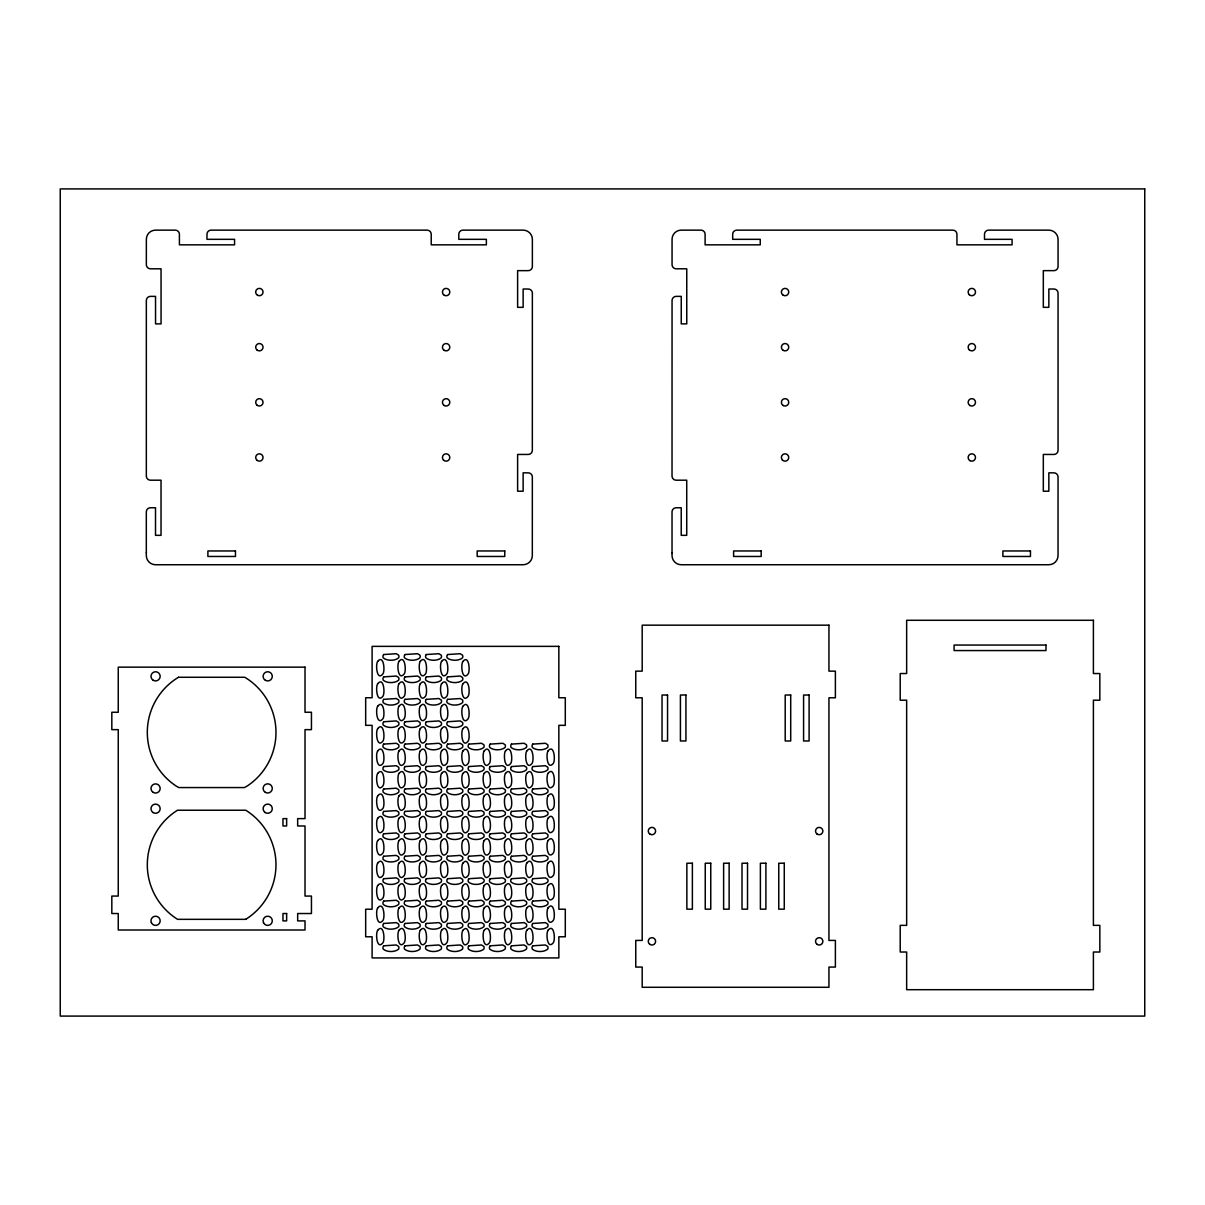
<?xml version="1.0" encoding="UTF-8"?>
<svg xmlns="http://www.w3.org/2000/svg" width="1205" height="1205" viewBox="0 0 1205 1205"><rect width="100%" height="100%" fill="white"/><g stroke="black" fill="none" stroke-linecap="round" stroke-linejoin="round"><path stroke-width="1.5" d="M146.317 552.869L146.317 555.55A9.188 9.188 0 0 0 155.505 564.738L523.136 564.738A9.188 9.188 0 0 0 532.324 555.55L532.339 476.969A4.142 4.142 0 0 0 528.212 472.842L523.136 472.842L523.136 491.218L517.623 491.218L517.623 454.451L528.227 454.451A4.112 4.112 0 0 0 532.339 450.339L532.369 293.161A4.142 4.142 0 0 0 528.227 289.019L523.136 289.019L523.136 307.335L517.623 307.335L517.623 270.643L528.227 270.643A4.142 4.142 0 0 0 532.369 266.501L532.369 239.373A9.233 9.233 0 0 0 523.136 230.14L462.931 230.14A4.142 4.142 0 0 0 458.804 234.267L458.804 239.328L486.368 239.328L486.368 244.841L431.224 244.841L431.224 234.267A4.142 4.142 0 0 0 427.097 230.14L211.116 230.14A4.142 4.142 0 0 0 206.974 234.267L206.974 239.328L234.553 239.328L234.553 244.841L179.409 244.841L179.409 234.267A4.142 4.142 0 0 0 175.267 230.14L155.505 230.14A9.143 9.143 0 0 0 146.362 239.283L146.347 264.663A4.142 4.142 0 0 0 150.489 268.805L161.048 268.805L161.063 323.874L155.55 323.874L155.535 296.37L150.489 296.37A4.142 4.142 0 0 0 146.347 300.512L146.332 476.05A4.142 4.142 0 0 0 150.459 480.193L161.033 480.193L161.033 535.336L155.52 535.336L155.505 507.757L150.459 507.757A4.142 4.142 0 0 0 146.317 511.899L146.317 552.869M672.029 552.869L672.029 555.55A9.188 9.188 0 0 0 681.217 564.738L1048.847 564.738A9.188 9.188 0 0 0 1058.035 555.55L1058.05 476.969A4.142 4.142 0 0 0 1053.908 472.842L1048.847 472.842L1048.847 491.218L1043.319 491.218L1043.319 454.451L1053.938 454.451A4.112 4.112 0 0 0 1058.05 450.339L1058.065 293.161A4.142 4.142 0 0 0 1053.938 289.019L1048.847 289.019L1048.847 307.335L1043.319 307.335L1043.319 270.643L1053.938 270.643A4.142 4.142 0 0 0 1058.065 266.501L1058.065 239.373A9.233 9.233 0 0 0 1048.847 230.14L988.642 230.14A4.142 4.142 0 0 0 984.5 234.267L984.5 239.328L1012.08 239.328L1012.08 244.841L956.936 244.841L956.936 234.267A4.142 4.142 0 0 0 952.793 230.14L736.812 230.14A4.142 4.142 0 0 0 732.685 234.267L732.685 239.328L760.25 239.328L760.25 244.841L705.106 244.841L705.106 234.267A4.142 4.142 0 0 0 700.979 230.14L681.217 230.14A9.143 9.143 0 0 0 672.059 239.283L672.059 264.663A4.142 4.142 0 0 0 676.201 268.805L686.76 268.805L686.76 323.874L681.247 323.874L681.247 296.37L676.186 296.37A4.142 4.142 0 0 0 672.059 300.512L672.029 476.05A4.142 4.142 0 0 0 676.171 480.193L686.73 480.193L686.73 535.336L681.217 535.336L681.217 507.757L676.156 507.757A4.142 4.142 0 0 0 672.029 511.899L672.029 552.869M377.707 661.364C375.342 664.256 376.804 681.428 382.859 674.002C385.223 671.11 383.762 653.938 377.707 661.364M377.722 683.717C375.358 686.594 376.804 703.78 382.859 696.339C385.223 693.462 383.777 676.276 377.722 683.717M377.722 706.19C375.358 709.067 376.804 726.254 382.859 718.813C385.223 715.936 383.777 698.749 377.722 706.19M377.722 728.588C375.358 731.465 376.804 748.651 382.859 741.211C385.223 738.334 383.777 721.147 377.722 728.588M377.707 750.941C375.342 753.818 376.804 771.004 382.859 763.563C385.223 760.686 383.762 743.5 377.707 750.941M377.722 773.384C375.358 776.261 376.804 793.447 382.859 786.006C385.223 783.13 383.777 765.958 377.722 773.384M377.722 795.872C375.358 798.749 376.804 815.921 382.859 808.495C385.223 805.618 383.777 788.432 377.722 795.872M377.722 818.255C375.358 821.132 376.804 838.318 382.859 830.878C385.223 828.001 383.777 810.829 377.722 818.255M399.006 661.364C396.641 664.256 398.102 681.428 404.157 674.002C406.522 671.11 405.061 653.938 399.006 661.364M377.707 840.608C375.342 843.485 376.788 860.671 382.844 853.23C385.208 850.353 383.762 833.182 377.707 840.608M399.021 683.717C396.656 686.594 398.102 703.78 404.157 696.339C406.522 693.462 405.076 676.276 399.021 683.717M377.722 863.066C375.358 865.943 376.804 883.129 382.859 875.689C385.223 872.812 383.777 855.625 377.722 863.066M399.021 706.19C396.656 709.067 398.102 726.254 404.157 718.813C406.522 715.936 405.076 698.749 399.021 706.19M377.722 885.539C375.358 888.416 376.804 905.603 382.859 898.162C385.223 895.285 383.777 878.099 377.722 885.539M399.021 728.588C396.656 731.465 398.102 748.651 404.157 741.211C406.522 738.334 405.076 721.147 399.021 728.588M377.722 907.937C375.358 910.814 376.804 927.986 382.859 920.56C385.223 917.683 383.777 900.497 377.722 907.937M399.006 750.941C396.641 753.818 398.102 771.004 404.157 763.563C406.522 760.686 405.061 743.5 399.006 750.941M377.707 930.29C375.342 933.167 376.788 950.353 382.844 942.913C385.208 940.036 383.762 922.849 377.707 930.29M399.021 773.384C396.656 776.261 398.102 793.447 404.157 786.006C406.522 783.13 405.076 765.958 399.021 773.384M399.021 795.872C396.656 798.749 398.102 815.921 404.157 808.495C406.522 805.618 405.076 788.432 399.021 795.872M399.021 818.255C396.656 821.132 398.102 838.318 404.157 830.878C406.522 828.001 405.076 810.829 399.021 818.255M420.304 661.364C417.939 664.256 419.4 681.428 425.455 674.002C427.82 671.11 426.359 653.938 420.304 661.364M399.006 840.608C396.641 843.485 398.087 860.671 404.142 853.23C406.507 850.353 405.061 833.182 399.006 840.608M420.319 683.717C417.954 686.594 419.4 703.78 425.455 696.339C427.82 693.462 426.374 676.276 420.319 683.717M399.021 863.066C396.656 865.943 398.102 883.129 404.157 875.689C406.522 872.812 405.076 855.625 399.021 863.066M420.319 706.19C417.954 709.067 419.4 726.254 425.455 718.813C427.82 715.936 426.374 698.749 420.319 706.19M399.021 885.539C396.656 888.416 398.102 905.603 404.157 898.162C406.522 895.285 405.076 878.099 399.021 885.539M420.319 728.588C417.954 731.465 419.4 748.651 425.455 741.211C427.82 738.334 426.374 721.147 420.319 728.588M399.021 907.937C396.656 910.814 398.102 927.986 404.157 920.56C406.522 917.683 405.076 900.497 399.021 907.937M420.304 750.941C417.939 753.818 419.4 771.004 425.455 763.563C427.82 760.686 426.359 743.5 420.304 750.941M399.006 930.29C396.641 933.167 398.087 950.353 404.142 942.913C406.507 940.036 405.061 922.849 399.006 930.29M420.319 773.384C417.954 776.261 419.4 793.447 425.455 786.006C427.82 783.13 426.374 765.958 420.319 773.384M420.319 795.872C417.954 798.749 419.4 815.921 425.455 808.495C427.82 805.618 426.374 788.432 420.319 795.872M420.319 818.255C417.954 821.132 419.4 838.318 425.455 830.878C427.82 828.001 426.374 810.829 420.319 818.255M441.602 661.364C439.238 664.256 440.699 681.428 446.754 674.002C449.119 671.11 447.658 653.938 441.602 661.364M420.304 840.608C417.939 843.485 419.385 860.671 425.44 853.23C427.805 850.353 426.359 833.182 420.304 840.608M441.617 683.717C439.253 686.594 440.699 703.78 446.754 696.339C449.119 693.462 447.673 676.276 441.617 683.717M420.319 863.066C417.954 865.943 419.4 883.129 425.455 875.689C427.82 872.812 426.374 855.625 420.319 863.066M441.617 706.19C439.253 709.067 440.699 726.254 446.754 718.813C449.119 715.936 447.673 698.749 441.617 706.19M420.319 885.539C417.954 888.416 419.4 905.603 425.455 898.162C427.82 895.285 426.374 878.099 420.319 885.539M441.617 728.588C439.253 731.465 440.699 748.651 446.754 741.211C449.119 738.334 447.673 721.147 441.617 728.588M420.319 907.937C417.954 910.814 419.4 927.986 425.455 920.56C427.82 917.683 426.374 900.497 420.319 907.937M441.602 750.941C439.238 753.818 440.699 771.004 446.754 763.563C449.119 760.686 447.658 743.5 441.602 750.941M420.304 930.29C417.939 933.167 419.385 950.353 425.44 942.913C427.805 940.036 426.359 922.849 420.304 930.29M441.617 773.384C439.253 776.261 440.699 793.447 446.754 786.006C449.119 783.13 447.673 765.958 441.617 773.384M441.617 795.872C439.253 798.749 440.699 815.921 446.754 808.495C449.119 805.618 447.673 788.432 441.617 795.872M441.617 818.255C439.253 821.132 440.699 838.318 446.754 830.878C449.119 828.001 447.673 810.829 441.617 818.255M462.901 661.47C460.536 664.347 461.997 681.533 468.052 674.092C470.417 671.215 468.956 654.029 462.901 661.47M441.602 840.608C439.238 843.485 440.684 860.671 446.754 853.23C449.104 850.353 447.658 833.182 441.602 840.608M462.916 683.807C460.551 686.684 461.997 703.871 468.052 696.43C470.417 693.553 468.971 676.382 462.916 683.807M441.617 863.066C439.253 865.943 440.699 883.129 446.754 875.689C449.119 872.812 447.673 855.625 441.617 863.066M462.916 706.281C460.551 709.173 461.997 726.344 468.052 718.918C470.417 716.026 468.971 698.855 462.916 706.281M441.617 885.539C439.253 888.416 440.699 905.603 446.754 898.162C449.119 895.285 447.673 878.099 441.617 885.539M462.916 728.679C460.551 731.556 461.997 748.742 468.052 741.301C470.417 738.424 468.971 721.253 462.916 728.679M441.617 907.937C439.253 910.814 440.699 927.986 446.754 920.56C449.119 917.683 447.673 900.497 441.617 907.937M462.901 751.031C460.536 753.908 461.997 771.095 468.052 763.654C470.417 760.777 468.956 743.606 462.901 751.031M441.602 930.29C439.238 933.167 440.684 950.353 446.754 942.913C449.104 940.036 447.658 922.849 441.602 930.29M462.916 773.49C460.551 776.366 461.997 793.538 468.052 786.112C470.417 783.235 468.971 766.049 462.916 773.49M462.916 795.963C460.551 798.84 461.997 816.026 468.052 808.585C470.417 805.708 468.971 788.522 462.916 795.963M462.916 818.361C460.551 821.238 461.997 838.409 468.052 830.983C470.417 828.106 468.971 810.92 462.916 818.361M462.901 840.713C460.536 843.59 461.997 860.762 468.052 853.336C470.417 850.459 468.956 833.273 462.901 840.713M462.916 863.157C460.551 866.034 461.997 883.22 468.052 875.779C470.417 872.902 468.971 855.716 462.916 863.157M462.916 885.63C460.551 888.507 461.997 905.693 468.052 898.252C470.417 895.375 468.971 878.204 462.916 885.63M462.916 908.028C460.551 910.905 461.997 928.091 468.052 920.65C470.417 917.773 468.971 900.587 462.916 908.028M484.199 750.941C481.849 753.818 483.295 771.004 489.351 763.563C491.715 760.686 490.269 743.5 484.199 750.941M462.901 930.38C460.536 933.257 461.997 950.444 468.052 943.003C470.417 940.126 468.956 922.94 462.901 930.38M484.214 773.384C481.849 776.261 483.295 793.447 489.351 786.006C491.715 783.13 490.269 765.958 484.214 773.384M484.214 795.872C481.849 798.749 483.295 815.921 489.351 808.495C491.715 805.618 490.269 788.432 484.214 795.872M484.214 818.255C481.849 821.132 483.295 838.318 489.351 830.878C491.715 828.001 490.269 810.829 484.214 818.255M484.199 840.608C481.834 843.485 483.295 860.671 489.351 853.23C491.715 850.353 490.254 833.182 484.199 840.608M484.214 863.066C481.849 865.943 483.295 883.129 489.351 875.689C491.715 872.812 490.269 855.625 484.214 863.066M484.214 885.539C481.849 888.416 483.295 905.603 489.351 898.162C491.715 895.285 490.269 878.099 484.214 885.539M484.214 907.937C481.849 910.814 483.295 927.986 489.351 920.56C491.715 917.683 490.269 900.497 484.214 907.937M505.498 750.941C503.148 753.818 504.594 771.004 510.649 763.563C513.014 760.686 511.568 743.5 505.498 750.941M484.199 930.29C481.834 933.167 483.295 950.353 489.351 942.913C491.715 940.036 490.254 922.849 484.199 930.29M505.513 773.384C503.148 776.261 504.594 793.447 510.649 786.006C513.014 783.13 511.568 765.958 505.513 773.384M505.513 795.872C503.148 798.749 504.594 815.921 510.649 808.495C513.014 805.618 511.568 788.432 505.513 795.872M505.513 818.255C503.148 821.132 504.594 838.318 510.649 830.878C513.014 828.001 511.568 810.829 505.513 818.255M505.498 840.608C503.133 843.485 504.594 860.671 510.649 853.23C513.014 850.353 511.553 833.182 505.498 840.608M505.513 863.066C503.148 865.943 504.594 883.129 510.649 875.689C513.014 872.812 511.568 855.625 505.513 863.066M505.513 885.539C503.148 888.416 504.594 905.603 510.649 898.162C513.014 895.285 511.568 878.099 505.513 885.539M505.513 907.937C503.148 910.814 504.594 927.986 510.649 920.56C513.014 917.683 511.568 900.497 505.513 907.937M526.811 750.941C524.446 753.818 525.892 771.004 531.947 763.563C534.312 760.686 532.866 743.5 526.811 750.941M505.498 930.29C503.133 933.167 504.594 950.353 510.649 942.913C513.014 940.036 511.553 922.849 505.498 930.29M526.811 773.384C524.446 776.261 525.892 793.447 531.947 786.006C534.312 783.13 532.866 765.958 526.811 773.384M526.811 795.872C524.446 798.749 525.892 815.921 531.947 808.495C534.312 805.618 532.866 788.432 526.811 795.872M526.811 818.255C524.446 821.132 525.892 838.318 531.947 830.878C534.312 828.001 532.866 810.829 526.811 818.255M526.796 840.608C524.431 843.485 525.892 860.671 531.947 853.23C534.312 850.353 532.851 833.182 526.796 840.608M526.811 863.066C524.446 865.943 525.892 883.129 531.947 875.689C534.312 872.812 532.866 855.625 526.811 863.066M526.811 885.539C524.446 888.416 525.892 905.603 531.947 898.162C534.312 895.285 532.866 878.099 526.811 885.539M526.811 907.937C524.446 910.814 525.892 927.986 531.947 920.56C534.312 917.683 532.866 900.497 526.811 907.937M548.109 750.851C545.745 753.727 547.191 770.899 553.246 763.473C555.61 760.596 554.164 743.41 548.109 750.851M526.796 930.29C524.431 933.167 525.892 950.353 531.947 942.913C534.312 940.036 532.851 922.849 526.796 930.29M548.109 773.294C545.745 776.171 547.191 793.357 553.246 785.916C555.61 783.039 554.164 765.853 548.109 773.294M548.109 795.767C545.745 798.644 547.191 815.83 553.246 808.389C555.61 805.512 554.164 788.341 548.109 795.767M548.109 818.165C545.745 821.042 547.191 838.228 553.246 830.787C555.61 827.91 554.164 810.724 548.109 818.165M548.094 840.518C545.729 843.395 547.191 860.581 553.246 853.14C555.61 850.263 554.149 833.077 548.094 840.518M548.109 862.976C545.745 865.853 547.191 883.024 553.246 875.598C555.61 872.706 554.164 855.535 548.109 862.976M548.109 885.449C545.745 888.326 547.191 905.512 553.246 898.071C555.61 895.195 554.164 878.008 548.109 885.449M548.109 907.832C545.745 910.724 547.191 927.895 553.246 920.469C555.61 917.577 554.164 900.406 548.109 907.832M548.094 930.2C545.729 933.077 547.191 950.248 553.246 942.822C555.61 939.945 554.149 922.759 548.094 930.2M383.717 654.526L383.295 655.113A2.907 2.907 0 0 0 383.295 657.9C386.88 661.048 394.984 661.048 398.569 657.9A2.907 2.907 0 0 0 398.569 655.113L396.264 653.713L383.717 654.526M383.732 676.879L383.31 677.451A2.907 2.907 0 0 0 383.31 680.253C386.895 683.386 394.984 683.386 398.569 680.253A2.907 2.907 0 0 0 398.569 677.451L396.264 676.05L383.732 676.879M405.031 654.526L404.594 655.113A2.907 2.907 0 0 0 404.594 657.9C408.179 661.048 416.282 661.048 419.867 657.9A2.907 2.907 0 0 0 419.867 655.113L417.563 653.713L405.031 654.526M383.732 699.352L383.31 699.924A2.907 2.907 0 0 0 383.31 702.726C386.895 705.874 394.984 705.859 398.569 702.726A2.907 2.907 0 0 0 398.569 699.924L396.264 698.538L383.732 699.352M405.031 676.879L404.609 677.451A2.907 2.907 0 0 0 404.609 680.253C408.194 683.386 416.282 683.386 419.867 680.253A2.907 2.907 0 0 0 419.867 677.451L417.563 676.05L405.031 676.879M426.329 654.526L425.892 655.113A2.907 2.907 0 0 0 425.907 657.9C429.477 661.048 437.581 661.048 441.166 657.9A2.907 2.907 0 0 0 441.166 655.113L438.861 653.713L426.329 654.526M383.732 721.75L383.31 722.322A2.907 2.907 0 0 0 383.31 725.124C386.895 728.257 394.984 728.257 398.569 725.124A2.907 2.907 0 0 0 398.569 722.322L396.264 720.921L383.732 721.75M405.031 699.352L404.609 699.924A2.907 2.907 0 0 0 404.609 702.726C408.194 705.874 416.282 705.859 419.867 702.726A2.907 2.907 0 0 0 419.867 699.924L417.563 698.538L405.031 699.352M426.329 676.879L425.907 677.451A2.907 2.907 0 0 0 425.907 680.253C429.492 683.386 437.596 683.386 441.166 680.253A2.907 2.907 0 0 0 441.166 677.451L438.861 676.05L426.329 676.879M447.627 654.526L447.206 655.113A2.907 2.907 0 0 0 447.206 657.9C450.775 661.048 458.879 661.048 462.464 657.9A2.907 2.907 0 0 0 462.464 655.113L460.159 653.713L447.627 654.526M383.717 744.103L383.295 744.675A2.907 2.907 0 0 0 383.295 747.477C386.88 750.61 394.984 750.61 398.569 747.477A2.907 2.907 0 0 0 398.569 744.675L396.264 743.274L383.717 744.103M405.031 721.75L404.609 722.322A2.907 2.907 0 0 0 404.609 725.124C408.194 728.257 416.282 728.257 419.867 725.124A2.907 2.907 0 0 0 419.867 722.322L417.563 720.921L405.031 721.75M426.329 699.352L425.907 699.924A2.907 2.907 0 0 0 425.907 702.726C429.492 705.874 437.596 705.859 441.166 702.726A2.907 2.907 0 0 0 441.166 699.924L438.861 698.538L426.329 699.352M447.627 676.879L447.206 677.451A2.907 2.907 0 0 0 447.206 680.253C450.791 683.386 458.894 683.386 462.464 680.253A2.907 2.907 0 0 0 462.464 677.451L460.159 676.05L447.627 676.879M383.732 766.546L383.31 767.133A2.907 2.907 0 0 0 383.31 769.92C386.88 773.068 394.984 773.068 398.569 769.92A2.907 2.907 0 0 0 398.569 767.133L396.264 765.732L383.732 766.546M405.031 744.103L404.594 744.675A2.907 2.907 0 0 0 404.594 747.477C408.179 750.61 416.282 750.61 419.867 747.477A2.907 2.907 0 0 0 419.867 744.675L417.563 743.274L405.031 744.103M426.329 721.75L425.907 722.322A2.907 2.907 0 0 0 425.907 725.124C429.492 728.257 437.596 728.257 441.166 725.124A2.907 2.907 0 0 0 441.166 722.322L438.861 720.921L426.329 721.75M447.627 699.352L447.206 699.924A2.907 2.907 0 0 0 447.206 702.726C450.791 705.874 458.894 705.859 462.464 702.726A2.907 2.907 0 0 0 462.464 699.924L460.159 698.538L447.627 699.352M383.732 789.019L383.31 789.606A2.907 2.907 0 0 0 383.31 792.393C386.88 795.541 394.984 795.541 398.569 792.393A2.907 2.907 0 0 0 398.569 789.606L396.264 788.206L383.732 789.019M405.031 766.546L404.609 767.133A2.907 2.907 0 0 0 404.609 769.92C408.179 773.068 416.282 773.068 419.867 769.92A2.907 2.907 0 0 0 419.867 767.133L417.563 765.732L405.031 766.546M426.329 744.103L425.892 744.675A2.907 2.907 0 0 0 425.907 747.477C429.477 750.61 437.581 750.61 441.166 747.477A2.907 2.907 0 0 0 441.166 744.675L438.861 743.274L426.329 744.103M447.627 721.75L447.206 722.322A2.907 2.907 0 0 0 447.206 725.124C450.791 728.257 458.894 728.257 462.464 725.124A2.907 2.907 0 0 0 462.464 722.322L460.159 720.921L447.627 721.75M383.732 811.417L383.31 812.004A2.907 2.907 0 0 0 383.31 814.791C386.88 817.939 394.984 817.939 398.569 814.791A2.907 2.907 0 0 0 398.569 812.004L396.264 810.604L383.732 811.417M405.031 789.019L404.609 789.606A2.907 2.907 0 0 0 404.609 792.393C408.179 795.541 416.282 795.541 419.867 792.393A2.907 2.907 0 0 0 419.867 789.606L417.563 788.206L405.031 789.019M426.329 766.546L425.907 767.133A2.907 2.907 0 0 0 425.907 769.92C429.477 773.068 437.581 773.068 441.166 769.92A2.907 2.907 0 0 0 441.166 767.133L438.861 765.732L426.329 766.546M447.627 744.103L447.206 744.675A2.907 2.907 0 0 0 447.206 747.477C450.775 750.61 458.879 750.61 462.464 747.477A2.907 2.907 0 0 0 462.464 744.675L460.159 743.274L447.627 744.103M383.717 833.77L383.295 834.357A2.907 2.907 0 0 0 383.295 837.144C386.88 840.292 394.984 840.292 398.554 837.144A2.907 2.907 0 0 0 398.554 834.357L396.249 832.956L383.717 833.77M405.031 811.417L404.609 812.004A2.907 2.907 0 0 0 404.609 814.791C408.179 817.939 416.282 817.939 419.867 814.791A2.907 2.907 0 0 0 419.867 812.004L417.563 810.604L405.031 811.417M426.329 789.019L425.907 789.606A2.907 2.907 0 0 0 425.907 792.393C429.477 795.541 437.581 795.541 441.166 792.393A2.907 2.907 0 0 0 441.166 789.606L438.861 788.206L426.329 789.019M447.627 766.546L447.206 767.133A2.907 2.907 0 0 0 447.206 769.92C450.791 773.068 458.879 773.068 462.464 769.92A2.907 2.907 0 0 0 462.464 767.133L460.159 765.732L447.627 766.546M383.732 856.228L383.31 856.8A2.907 2.907 0 0 0 383.31 859.602C386.88 862.735 394.984 862.735 398.569 859.602A2.907 2.907 0 0 0 398.569 856.8L396.264 855.399L383.732 856.228M468.926 744.103L468.504 744.675A2.907 2.907 0 0 0 468.504 747.477C472.074 750.61 480.177 750.61 483.762 747.477A2.907 2.907 0 0 0 483.762 744.675L481.458 743.274L468.926 744.103M405.016 833.77L404.594 834.357A2.907 2.907 0 0 0 404.594 837.144C408.179 840.292 416.282 840.292 419.852 837.144A2.907 2.907 0 0 0 419.852 834.357L417.548 832.956L405.016 833.77M426.329 811.417L425.907 812.004A2.907 2.907 0 0 0 425.907 814.791C429.477 817.939 437.581 817.939 441.166 814.791A2.907 2.907 0 0 0 441.166 812.004L438.861 810.604L426.329 811.417M447.627 789.019L447.206 789.606A2.907 2.907 0 0 0 447.206 792.393C450.791 795.541 458.879 795.541 462.464 792.393A2.907 2.907 0 0 0 462.464 789.606L460.159 788.206L447.627 789.019M383.732 878.701L383.31 879.273A2.907 2.907 0 0 0 383.31 882.075C386.88 885.208 394.984 885.208 398.569 882.075A2.907 2.907 0 0 0 398.569 879.273L396.264 877.888L383.732 878.701M468.926 766.546L468.504 767.133A2.907 2.907 0 0 0 468.504 769.92C472.089 773.068 480.177 773.068 483.762 769.92A2.907 2.907 0 0 0 483.762 767.133L481.458 765.732L468.926 766.546M405.031 856.228L404.609 856.8A2.907 2.907 0 0 0 404.609 859.602C408.179 862.735 416.282 862.735 419.867 859.602A2.907 2.907 0 0 0 419.867 856.8L417.563 855.399L405.031 856.228M490.224 744.103L489.802 744.675A2.907 2.907 0 0 0 489.802 747.477C493.372 750.61 501.476 750.61 505.061 747.477A2.907 2.907 0 0 0 505.061 744.675L502.756 743.274L490.224 744.103M426.314 833.77L425.892 834.357A2.907 2.907 0 0 0 425.892 837.144C429.477 840.292 437.581 840.292 441.151 837.144A2.907 2.907 0 0 0 441.151 834.357L438.846 832.956L426.314 833.77M447.627 811.417L447.206 812.004A2.907 2.907 0 0 0 447.206 814.791C450.791 817.939 458.879 817.939 462.464 814.791A2.907 2.907 0 0 0 462.464 812.004L460.159 810.604L447.627 811.417M383.732 901.099L383.31 901.671A2.907 2.907 0 0 0 383.31 904.473C386.88 907.606 394.984 907.606 398.569 904.473A2.907 2.907 0 0 0 398.569 901.671L396.264 900.271L383.732 901.099M468.926 789.019L468.504 789.606A2.907 2.907 0 0 0 468.504 792.393C472.089 795.541 480.177 795.541 483.762 792.393A2.907 2.907 0 0 0 483.762 789.606L481.458 788.206L468.926 789.019M405.031 878.701L404.609 879.273A2.907 2.907 0 0 0 404.609 882.075C408.179 885.208 416.282 885.208 419.867 882.075A2.907 2.907 0 0 0 419.867 879.273L417.563 877.888L405.031 878.701M490.224 766.546L489.802 767.133A2.907 2.907 0 0 0 489.802 769.92C493.387 773.068 501.476 773.068 505.061 769.92A2.907 2.907 0 0 0 505.061 767.133L502.756 765.732L490.224 766.546M426.329 856.228L425.907 856.8A2.907 2.907 0 0 0 425.907 859.602C429.477 862.735 437.581 862.735 441.166 859.602A2.907 2.907 0 0 0 441.166 856.8L438.861 855.399L426.329 856.228M511.523 744.103L511.101 744.675A2.907 2.907 0 0 0 511.101 747.477C514.671 750.61 522.774 750.61 526.359 747.477A2.907 2.907 0 0 0 526.359 744.675L524.055 743.274L511.523 744.103M447.612 833.77L447.191 834.357A2.907 2.907 0 0 0 447.191 837.144C450.775 840.292 458.879 840.292 462.449 837.144A2.907 2.907 0 0 0 462.449 834.357L460.144 832.956L447.612 833.77M383.717 923.452L383.295 924.024A2.907 2.907 0 0 0 383.295 926.826C386.88 929.959 394.984 929.959 398.554 926.826A2.907 2.907 0 0 0 398.554 924.024L396.249 922.623L383.717 923.452M468.926 811.417L468.504 812.004A2.907 2.907 0 0 0 468.504 814.791C472.089 817.939 480.177 817.939 483.762 814.791A2.907 2.907 0 0 0 483.762 812.004L481.458 810.604L468.926 811.417M405.031 901.099L404.609 901.671A2.907 2.907 0 0 0 404.609 904.473C408.179 907.606 416.282 907.606 419.867 904.473A2.907 2.907 0 0 0 419.867 901.671L417.563 900.271L405.031 901.099M490.224 789.019L489.802 789.606A2.907 2.907 0 0 0 489.802 792.393C493.387 795.541 501.476 795.541 505.061 792.393A2.907 2.907 0 0 0 505.061 789.606L502.756 788.206L490.224 789.019M426.329 878.701L425.907 879.273A2.907 2.907 0 0 0 425.907 882.075C429.477 885.208 437.581 885.208 441.166 882.075A2.907 2.907 0 0 0 441.166 879.273L438.861 877.888L426.329 878.701M511.523 766.546L511.101 767.133A2.907 2.907 0 0 0 511.101 769.92C514.686 773.068 522.774 773.068 526.359 769.92A2.907 2.907 0 0 0 526.359 767.133L524.055 765.732L511.523 766.546M447.627 856.228L447.206 856.8A2.907 2.907 0 0 0 447.206 859.602C450.791 862.735 458.879 862.735 462.464 859.602A2.907 2.907 0 0 0 462.464 856.8L460.159 855.399L447.627 856.228M383.717 945.804L383.295 946.377A2.907 2.907 0 0 0 383.295 949.178C386.88 952.312 394.984 952.312 398.554 949.178A2.907 2.907 0 0 0 398.554 946.377L396.249 944.976L383.717 945.804M532.821 744.103L532.399 744.675A2.907 2.907 0 0 0 532.399 747.477C535.969 750.61 544.073 750.61 547.657 747.477A2.907 2.907 0 0 0 547.657 744.675L545.353 743.274L532.821 744.103M468.911 833.77L468.489 834.357A2.907 2.907 0 0 0 468.489 837.144C472.074 840.292 480.177 840.292 483.747 837.144A2.907 2.907 0 0 0 483.747 834.357L481.443 832.956L468.911 833.77M405.016 923.452L404.594 924.024A2.907 2.907 0 0 0 404.594 926.826C408.179 929.959 416.282 929.959 419.852 926.826A2.907 2.907 0 0 0 419.852 924.024L417.548 922.623L405.016 923.452M490.224 811.417L489.802 812.004A2.907 2.907 0 0 0 489.802 814.791C493.387 817.939 501.476 817.939 505.061 814.791A2.907 2.907 0 0 0 505.061 812.004L502.756 810.604L490.224 811.417M426.329 901.099L425.907 901.671A2.907 2.907 0 0 0 425.907 904.473C429.477 907.606 437.581 907.606 441.166 904.473A2.907 2.907 0 0 0 441.166 901.671L438.861 900.271L426.329 901.099M511.523 789.019L511.101 789.606A2.907 2.907 0 0 0 511.101 792.393C514.686 795.541 522.774 795.541 526.359 792.393A2.907 2.907 0 0 0 526.359 789.606L524.055 788.206L511.523 789.019M447.627 878.701L447.206 879.273A2.907 2.907 0 0 0 447.206 882.075C450.791 885.208 458.879 885.208 462.464 882.075A2.907 2.907 0 0 0 462.464 879.273L460.159 877.888L447.627 878.701M532.821 766.546L532.399 767.133A2.907 2.907 0 0 0 532.399 769.92C535.984 773.068 544.073 773.068 547.657 769.92A2.907 2.907 0 0 0 547.657 767.133L545.353 765.732L532.821 766.546M468.926 856.228L468.504 856.8A2.907 2.907 0 0 0 468.504 859.602C472.089 862.735 480.177 862.735 483.762 859.602A2.907 2.907 0 0 0 483.762 856.8L481.458 855.399L468.926 856.228M405.016 945.804L404.594 946.377A2.907 2.907 0 0 0 404.594 949.178C408.179 952.312 416.282 952.312 419.852 949.178A2.907 2.907 0 0 0 419.852 946.377L417.548 944.976L405.016 945.804M490.209 833.77L489.787 834.357A2.907 2.907 0 0 0 489.787 837.144C493.372 840.292 501.476 840.292 505.046 837.144A2.907 2.907 0 0 0 505.046 834.357L502.741 832.956L490.209 833.77M426.314 923.452L425.892 924.024A2.907 2.907 0 0 0 425.892 926.826C429.477 929.959 437.581 929.959 441.151 926.826A2.907 2.907 0 0 0 441.151 924.024L438.846 922.623L426.314 923.452M511.523 811.417L511.101 812.004A2.907 2.907 0 0 0 511.101 814.791C514.686 817.939 522.774 817.939 526.359 814.791A2.907 2.907 0 0 0 526.359 812.004L524.055 810.604L511.523 811.417M447.627 901.099L447.206 901.671A2.907 2.907 0 0 0 447.206 904.473C450.791 907.606 458.879 907.606 462.464 904.473A2.907 2.907 0 0 0 462.464 901.671L460.159 900.271L447.627 901.099M532.821 789.019L532.399 789.606A2.907 2.907 0 0 0 532.399 792.393C535.984 795.541 544.073 795.541 547.657 792.393A2.907 2.907 0 0 0 547.657 789.606L545.353 788.206L532.821 789.019M468.926 878.701L468.504 879.273A2.907 2.907 0 0 0 468.504 882.075C472.089 885.208 480.177 885.208 483.762 882.075A2.907 2.907 0 0 0 483.762 879.273L481.458 877.888L468.926 878.701M490.224 856.228L489.802 856.8A2.907 2.907 0 0 0 489.802 859.602C493.387 862.735 501.476 862.735 505.061 859.602A2.907 2.907 0 0 0 505.061 856.8L502.756 855.399L490.224 856.228M426.314 945.804L425.892 946.377A2.907 2.907 0 0 0 425.892 949.178C429.477 952.312 437.581 952.312 441.151 949.178A2.907 2.907 0 0 0 441.151 946.377L438.846 944.976L426.314 945.804M511.507 833.77L511.086 834.357A2.907 2.907 0 0 0 511.086 837.144C514.671 840.292 522.774 840.292 526.359 837.144A2.907 2.907 0 0 0 526.359 834.357L524.039 832.956L511.507 833.77M447.612 923.452L447.191 924.024A2.907 2.907 0 0 0 447.191 926.826C450.775 929.959 458.879 929.959 462.449 926.826A2.907 2.907 0 0 0 462.449 924.024L460.144 922.623L447.612 923.452M532.821 811.417L532.399 812.004A2.907 2.907 0 0 0 532.399 814.791C535.984 817.939 544.073 817.939 547.657 814.791A2.907 2.907 0 0 0 547.657 812.004L545.353 810.604L532.821 811.417M468.926 901.099L468.504 901.671A2.907 2.907 0 0 0 468.504 904.473C472.089 907.606 480.177 907.606 483.762 904.473A2.907 2.907 0 0 0 483.762 901.671L481.458 900.271L468.926 901.099M490.224 878.701L489.802 879.273A2.907 2.907 0 0 0 489.802 882.075C493.387 885.208 501.476 885.208 505.061 882.075A2.907 2.907 0 0 0 505.061 879.273L502.756 877.888L490.224 878.701M511.523 856.228L511.101 856.8A2.907 2.907 0 0 0 511.101 859.602C514.686 862.735 522.774 862.735 526.359 859.602A2.907 2.907 0 0 0 526.359 856.8L524.055 855.399L511.523 856.228M447.612 945.804L447.191 946.377A2.907 2.907 0 0 0 447.191 949.178C450.775 952.312 458.879 952.312 462.449 949.178A2.907 2.907 0 0 0 462.449 946.377L460.144 944.976L447.612 945.804M532.806 833.77L532.384 834.357A2.907 2.907 0 0 0 532.384 837.144C535.969 840.292 544.073 840.292 547.657 837.144A2.907 2.907 0 0 0 547.657 834.357L545.353 832.956L532.806 833.77M468.911 923.452L468.489 924.024A2.907 2.907 0 0 0 468.489 926.826C472.074 929.959 480.177 929.959 483.747 926.826A2.907 2.907 0 0 0 483.747 924.024L481.443 922.623L468.911 923.452M490.224 901.099L489.802 901.671A2.907 2.907 0 0 0 489.802 904.473C493.387 907.606 501.476 907.606 505.061 904.473A2.907 2.907 0 0 0 505.061 901.671L502.756 900.271L490.224 901.099M511.523 878.701L511.101 879.273A2.907 2.907 0 0 0 511.101 882.075C514.686 885.208 522.774 885.208 526.359 882.075A2.907 2.907 0 0 0 526.359 879.273L524.055 877.888L511.523 878.701M532.821 856.228L532.399 856.8A2.907 2.907 0 0 0 532.399 859.602C535.984 862.735 544.073 862.735 547.657 859.602A2.907 2.907 0 0 0 547.657 856.8L545.353 855.399L532.821 856.228M468.911 945.804L468.489 946.377A2.907 2.907 0 0 0 468.489 949.178C472.074 952.312 480.177 952.312 483.747 949.178A2.907 2.907 0 0 0 483.747 946.377L481.443 944.976L468.911 945.804M490.209 923.452L489.787 924.024A2.907 2.907 0 0 0 489.787 926.826C493.372 929.959 501.476 929.959 505.046 926.826A2.907 2.907 0 0 0 505.046 924.024L502.741 922.623L490.209 923.452M511.523 901.099L511.101 901.671A2.907 2.907 0 0 0 511.101 904.473C514.686 907.606 522.774 907.606 526.359 904.473A2.907 2.907 0 0 0 526.359 901.671L524.055 900.271L511.523 901.099M532.821 878.701L532.399 879.273A2.907 2.907 0 0 0 532.399 882.075C535.984 885.208 544.073 885.208 547.657 882.075A2.907 2.907 0 0 0 547.657 879.273L545.353 877.888L532.821 878.701M490.209 945.804L489.787 946.377A2.907 2.907 0 0 0 489.787 949.178C493.372 952.312 501.476 952.312 505.046 949.178A2.907 2.907 0 0 0 505.046 946.377L502.741 944.976L490.209 945.804M511.507 923.452L511.086 924.024A2.907 2.907 0 0 0 511.086 926.826C514.671 929.959 522.774 929.959 526.359 926.826A2.907 2.907 0 0 0 526.359 924.024L524.039 922.623L511.507 923.452M532.821 901.099L532.399 901.671A2.907 2.907 0 0 0 532.399 904.473C535.984 907.606 544.073 907.606 547.657 904.473A2.907 2.907 0 0 0 547.657 901.671L545.353 900.271L532.821 901.099M511.507 945.804L511.086 946.377A2.907 2.907 0 0 0 511.086 949.178C514.671 952.312 522.774 952.312 526.359 949.178A2.907 2.907 0 0 0 526.359 946.377L524.039 944.976L511.507 945.804M532.806 923.452L532.384 924.024A2.907 2.907 0 0 0 532.384 926.826C535.969 929.959 544.073 929.959 547.657 926.826A2.907 2.907 0 0 0 547.657 924.024L545.353 922.623L532.806 923.452M532.806 945.804L532.384 946.377A2.907 2.907 0 0 0 532.384 949.178C535.969 952.312 544.073 952.312 547.657 949.178A2.907 2.907 0 0 0 547.657 946.377L545.353 944.976L532.806 945.804M178.536 677.27L176.774 678.34A64.332 64.332 0 0 0 175.84 785.856L178.732 787.558L244.555 787.558L247.447 785.856A64.332 64.332 0 0 0 246.513 678.34L244.736 677.27L178.536 677.27M245.684 919.34L177.602 919.34A64.332 64.332 0 0 1 177.497 810.227L245.775 810.227A64.332 64.332 0 0 1 245.684 919.34M1144.75 188.914L60.25 188.914L60.25 1016.086L1144.75 1016.086L1144.75 188.914M235.472 550.956L207.893 550.956L207.893 556.469L235.472 556.469L235.472 550.956M504.759 550.956L477.18 550.956L477.18 556.469L504.759 556.469L504.759 550.956M761.168 550.956L733.604 550.956L733.604 556.469L761.168 556.469L761.168 550.956M1030.456 550.956L1002.891 550.956L1002.891 556.469L1030.456 556.469L1030.456 550.956M1093.402 620.289L906.657 620.289L906.657 673.535L900.21 673.535L900.21 700.195L906.657 700.195L906.657 925.365L900.21 925.365L900.21 952.025L906.657 952.025L906.657 989.697L1093.402 989.697L1093.402 952.025L1099.834 952.025L1099.834 925.365L1093.402 925.365L1093.402 700.195L1099.834 700.195L1099.834 673.535L1093.402 673.535L1093.402 620.289M828.95 625.169L642.19 625.169L642.19 671.14L635.758 671.14L635.758 697.785L642.19 697.785L642.19 940.427L635.758 940.427L635.758 967.073L642.19 967.073L642.19 987.287L828.95 987.287L828.95 967.073L835.381 967.073L835.381 940.427L828.95 940.427L828.95 697.785L835.381 697.785L835.381 671.14L828.95 671.14L828.95 625.169M1045.985 645.052L954.074 645.052L954.074 650.564L1045.985 650.564L1045.985 645.052M558.849 646.362L372.104 646.362L372.104 697.755L365.672 697.755L365.672 725.335L372.104 725.335L372.104 909.218L365.672 909.218L365.672 936.782L372.104 936.782L372.104 957.93L558.849 957.93L558.849 936.782L565.296 936.782L565.296 909.218L558.849 909.218L558.849 725.335L565.296 725.335L565.296 697.755L558.849 697.755L558.849 646.362M305.016 667.148L118.256 667.148L118.256 712.26L111.824 712.26L111.824 729.643L118.256 729.643L118.256 896.068L111.824 896.068L111.824 913.526L118.256 913.526L118.256 930.004L305.016 930.004L305.016 920.891L297.665 920.891L297.665 913.526L311.447 913.526L311.447 896.068L305.016 896.068L305.016 825.982L297.665 825.982L297.665 818.617L305.016 818.617L305.016 729.643L311.447 729.643L311.447 712.26L305.016 712.26L305.016 667.148M667.555 695.029L662.042 695.029L662.042 740.985L667.555 740.985L667.555 695.029M685.931 695.029L680.418 695.029L680.418 740.985L685.931 740.985L685.931 695.029M790.706 695.029L785.193 695.029L785.193 740.985L790.706 740.985L790.706 695.029M809.097 695.029L803.584 695.029L803.584 740.985L809.097 740.985L809.097 695.029M286.639 818.617L282.964 818.617L282.964 825.982L286.639 825.982L286.639 818.617M692.378 863.217L686.865 863.217L686.865 909.173L692.378 909.173L692.378 863.217M710.754 863.217L705.241 863.217L705.241 909.173L710.754 909.173L710.754 863.217M729.13 863.217L723.618 863.217L723.618 909.173L729.13 909.173L729.13 863.217M747.522 863.217L742.009 863.217L742.009 909.173L747.522 909.173L747.522 863.217M765.898 863.217L760.385 863.217L760.385 909.173L765.898 909.173L765.898 863.217M784.274 863.217L778.761 863.217L778.761 909.173L784.274 909.173L784.274 863.217M286.639 913.526L282.964 913.526L282.964 920.891L286.639 920.891L286.639 913.526M263.534 922.653L263.383 922.397A4.594 4.594 0 0 1 268.293 916.252A4.594 4.594 0 0 1 271.471 923.452A4.594 4.594 0 0 1 263.624 922.925L263.534 922.653M151.408 922.653L151.258 922.397A4.594 4.594 0 0 1 156.168 916.252A4.594 4.594 0 0 1 159.346 923.452A4.594 4.594 0 0 1 151.499 922.925L151.408 922.653M257.524 295.24A3.675 3.675 0 0 0 263.036 292.062A3.675 3.675 0 0 0 257.524 288.869A3.675 3.675 0 0 0 257.524 295.24M443.515 460.084A3.675 3.675 0 0 0 449.676 458.442A3.675 3.675 0 0 0 445.172 453.939A3.675 3.675 0 0 0 443.515 460.084M444.284 405.528A3.675 3.675 0 0 0 449.796 402.35A3.675 3.675 0 0 0 444.284 399.156A3.675 3.675 0 0 0 444.284 405.528M256.77 460.084A3.675 3.675 0 0 0 262.916 458.442A3.675 3.675 0 0 0 258.412 453.939A3.675 3.675 0 0 0 256.77 460.084M256.77 349.796A3.675 3.675 0 0 0 262.916 348.155A3.675 3.675 0 0 0 258.412 343.651A3.675 3.675 0 0 0 256.77 349.796M256.77 404.94A3.675 3.675 0 0 0 262.916 403.298A3.675 3.675 0 0 0 258.412 398.795A3.675 3.675 0 0 0 256.77 404.94M443.515 294.653A3.675 3.675 0 0 0 449.676 293.011A3.675 3.675 0 0 0 445.172 288.507A3.675 3.675 0 0 0 443.515 294.653M444.284 350.384A3.675 3.675 0 0 0 449.796 347.206A3.675 3.675 0 0 0 444.284 344.012A3.675 3.675 0 0 0 444.284 350.384M649.947 944.434A3.675 3.675 0 0 0 655.61 941.512A3.675 3.675 0 0 0 650.248 938.077A3.675 3.675 0 0 0 649.947 944.434M816.885 944.193A3.675 3.675 0 0 0 822.834 941.918A3.675 3.675 0 0 0 817.894 937.912A3.675 3.675 0 0 0 816.885 944.193M650.098 834.237A3.675 3.675 0 0 0 655.61 831.058A3.675 3.675 0 0 0 650.098 827.865A3.675 3.675 0 0 0 650.098 834.237M816.93 833.935A3.675 3.675 0 0 0 822.834 831.586A3.675 3.675 0 0 0 817.849 827.639A3.675 3.675 0 0 0 816.93 833.935M265.401 680.328A4.594 4.594 0 0 0 272.3 676.336A4.594 4.594 0 0 0 265.401 672.36A4.594 4.594 0 0 0 265.401 680.328M265.371 792.378A4.594 4.594 0 0 0 272.3 788.447A4.594 4.594 0 0 0 265.431 784.425A4.594 4.594 0 0 0 265.371 792.378M153.261 792.438A4.594 4.594 0 0 0 160.175 788.492A4.594 4.594 0 0 0 153.291 784.485A4.594 4.594 0 0 0 153.261 792.438M153.095 812.562A4.594 4.594 0 0 0 160.16 808.901A4.594 4.594 0 0 0 153.457 804.609A4.594 4.594 0 0 0 153.095 812.562M153.14 680.238A4.594 4.594 0 0 0 160.175 676.502A4.594 4.594 0 0 0 153.412 672.285A4.594 4.594 0 0 0 153.14 680.238M265.16 812.516A4.594 4.594 0 0 0 272.285 808.977A4.594 4.594 0 0 0 265.657 804.578A4.594 4.594 0 0 0 265.16 812.516M783.235 295.24A3.675 3.675 0 0 0 788.748 292.062A3.675 3.675 0 0 0 783.235 288.869A3.675 3.675 0 0 0 783.235 295.24M969.98 460.671A3.675 3.675 0 0 0 975.493 457.493A3.675 3.675 0 0 0 969.98 454.3A3.675 3.675 0 0 0 969.98 460.671M969.98 405.528A3.675 3.675 0 0 0 975.493 402.35A3.675 3.675 0 0 0 969.98 399.156A3.675 3.675 0 0 0 969.98 405.528M782.467 460.084A3.675 3.675 0 0 0 788.612 458.442A3.675 3.675 0 0 0 784.109 453.939A3.675 3.675 0 0 0 782.467 460.084M783.235 350.384A3.675 3.675 0 0 0 788.748 347.206A3.675 3.675 0 0 0 783.235 344.012A3.675 3.675 0 0 0 783.235 350.384M783.235 405.528A3.675 3.675 0 0 0 788.748 402.35A3.675 3.675 0 0 0 783.235 399.156A3.675 3.675 0 0 0 783.235 405.528M969.227 294.653A3.675 3.675 0 0 0 975.372 293.011A3.675 3.675 0 0 0 970.868 288.507A3.675 3.675 0 0 0 969.227 294.653M969.227 349.796A3.675 3.675 0 0 0 975.372 348.155A3.675 3.675 0 0 0 970.868 343.651A3.675 3.675 0 0 0 969.227 349.796"/></g></svg>
